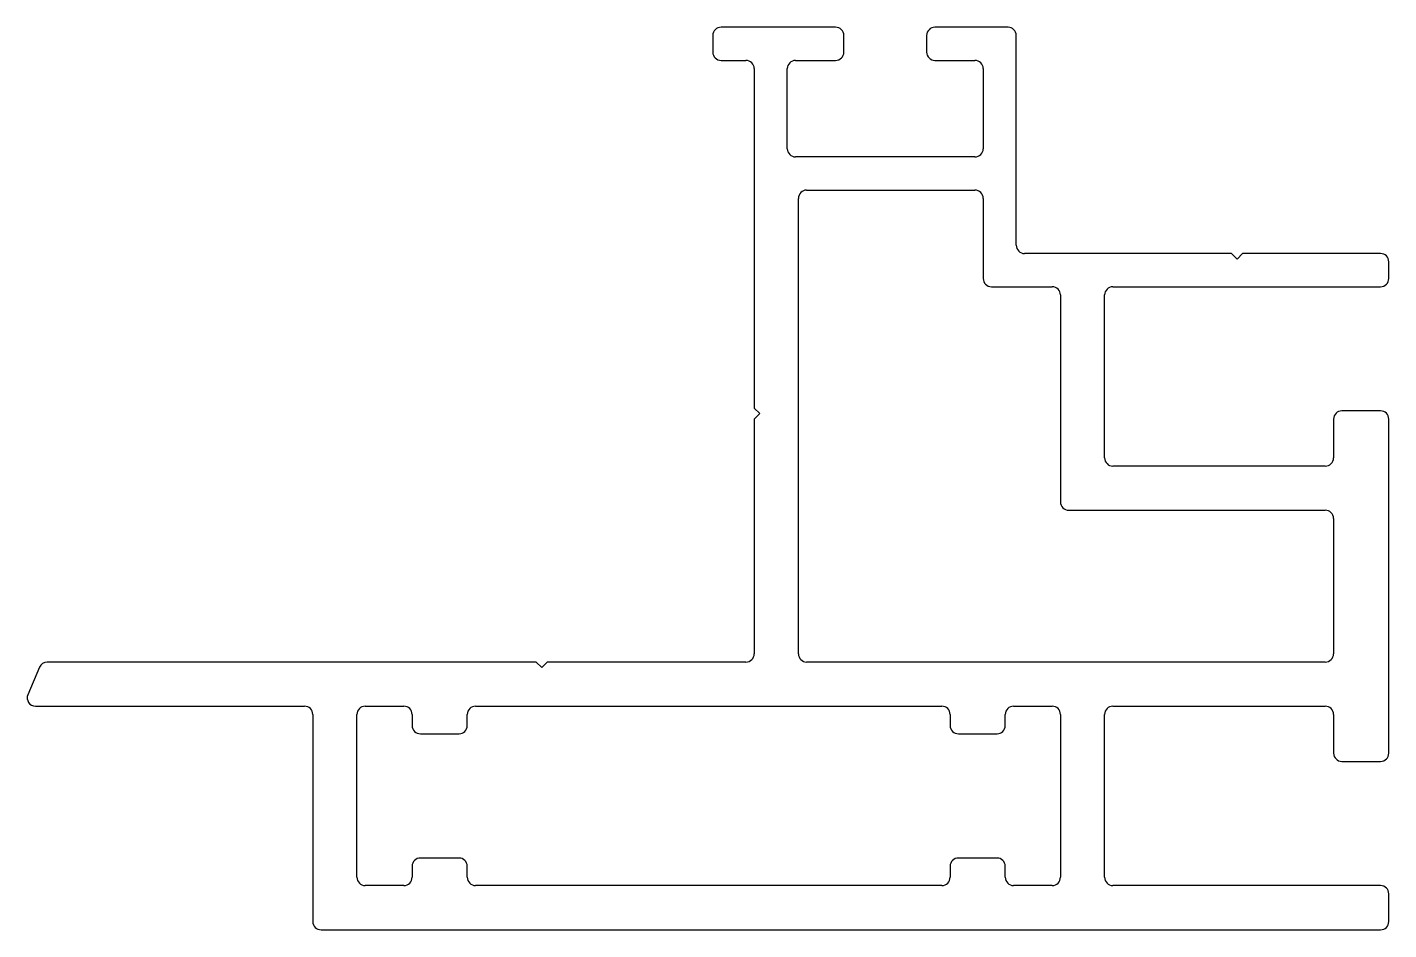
# Model space of a CAD drawing. Extents: x 1477.7 to 1527, y 1905.1 to 1937.8.
import ezdxf

# ---------------------------------------------------------------- set-up
doc = ezdxf.new("R2010")
doc.units = 0
doc.layers.get('0').update_dxf_attribs({"linetype": 'CONTINUOUS'})

msp = doc.modelspace()

# ---------------------------------------------------------------- linework, layer by layer
for p, q in [((1502.507, 1937.544), (1502.507, 1936.944)), ((1506.957, 1937.844), (1502.807, 1937.844)), ((1507.257, 1936.944), (1507.257, 1937.544)), ((1510.257, 1937.544), (1510.257, 1936.944)), ((1513.207, 1937.844), (1510.557, 1937.844)), ((1513.507, 1929.944), (1513.507, 1937.544)), ((1502.807, 1936.644), (1503.707, 1936.644)), ((1505.507, 1936.644), (1506.957, 1936.644)), ((1510.557, 1936.644), (1512.007, 1936.644)), ((1504.007, 1936.344), (1504.007, 1924.044)), ((1505.207, 1933.444), (1505.207, 1936.344)), ((1512.307, 1936.344), (1512.307, 1933.444)), ((1512.007, 1933.144), (1505.507, 1933.144)), ((1505.607, 1915.144), (1505.607, 1931.644)), ((1505.907, 1931.944), (1512.007, 1931.944)), ((1512.307, 1931.644), (1512.307, 1928.744)), ((1521.307, 1929.644), (1513.807, 1929.644)), ((1521.507, 1929.444), (1521.307, 1929.644)), ((1521.707, 1929.644), (1521.507, 1929.444)), ((1526.707, 1929.644), (1521.707, 1929.644)), ((1527.007, 1928.744), (1527.007, 1929.344)), ((1512.607, 1928.444), (1514.807, 1928.444)), ((1515.107, 1928.144), (1515.107, 1920.644)), ((1516.707, 1922.244), (1516.707, 1928.144)), ((1517.007, 1928.444), (1526.707, 1928.444)), ((1504.007, 1924.044), (1504.207, 1923.844)), ((1504.207, 1923.844), (1504.007, 1923.644)), ((1526.707, 1923.944), (1525.307, 1923.944)), ((1504.007, 1923.644), (1504.007, 1915.144)), ((1525.007, 1923.644), (1525.007, 1922.244)), ((1527.007, 1911.544), (1527.007, 1923.644)), ((1524.707, 1921.944), (1517.007, 1921.944)), ((1515.407, 1920.344), (1524.707, 1920.344)), ((1525.007, 1920.044), (1525.007, 1915.144)), ((1496.107, 1914.844), (1478.381, 1914.844)), ((1496.307, 1914.644), (1496.107, 1914.844)), ((1496.507, 1914.844), (1496.307, 1914.644)), ((1503.707, 1914.844), (1496.507, 1914.844)), ((1524.707, 1914.844), (1505.907, 1914.844)), ((1478.105, 1914.662), (1477.681, 1913.662)), ((1477.957, 1913.244), (1487.707, 1913.244)), ((1488.007, 1912.944), (1488.007, 1905.444)), ((1489.607, 1907.044), (1489.607, 1912.944)), ((1489.907, 1913.244), (1491.307, 1913.244)), ((1491.607, 1912.944), (1491.607, 1912.544)), ((1493.607, 1912.544), (1493.607, 1912.944)), ((1493.907, 1913.244), (1510.807, 1913.244)), ((1511.107, 1912.944), (1511.107, 1912.544)), ((1513.107, 1912.544), (1513.107, 1912.944)), ((1513.407, 1913.244), (1514.807, 1913.244)), ((1515.107, 1912.944), (1515.107, 1907.044)), ((1516.707, 1907.044), (1516.707, 1912.944)), ((1517.007, 1913.244), (1524.707, 1913.244)), ((1525.007, 1912.944), (1525.007, 1911.544)), ((1491.907, 1912.244), (1493.307, 1912.244)), ((1511.407, 1912.244), (1512.807, 1912.244)), ((1525.307, 1911.244), (1526.707, 1911.244)), ((1491.607, 1907.444), (1491.607, 1907.044)), ((1493.307, 1907.744), (1491.907, 1907.744)), ((1493.607, 1907.044), (1493.607, 1907.444)), ((1511.107, 1907.444), (1511.107, 1907.044)), ((1512.807, 1907.744), (1511.407, 1907.744)), ((1513.107, 1907.044), (1513.107, 1907.444)), ((1491.307, 1906.744), (1489.907, 1906.744)), ((1510.807, 1906.744), (1493.907, 1906.744)), ((1514.807, 1906.744), (1513.407, 1906.744)), ((1526.707, 1906.744), (1517.007, 1906.744)), ((1527.007, 1905.444), (1527.007, 1906.444)), ((1488.307, 1905.144), (1526.707, 1905.144))]:
    msp.add_line(p, q)
for centre, start, end in [((1502.807, 1937.544), 90, 180), ((1506.957, 1937.544), 0, 90), ((1510.557, 1937.544), 90, 180), ((1513.207, 1937.544), 0, 90), ((1502.807, 1936.944), 180, 270), ((1503.707, 1936.344), 0, 90), ((1505.507, 1936.344), 90, 180), ((1506.957, 1936.944), 270, 0), ((1510.557, 1936.944), 180, 270), ((1512.007, 1936.344), 0, 90), ((1505.507, 1933.444), 180, 270), ((1512.007, 1933.444), 270, 0), ((1505.907, 1931.644), 90, 180), ((1512.007, 1931.644), 0, 90), ((1513.807, 1929.944), 180, 270), ((1526.707, 1929.344), 0, 90), ((1512.607, 1928.744), 180, 270), ((1526.707, 1928.744), 270, 0), ((1514.807, 1928.144), 0, 90), ((1517.007, 1928.144), 90, 180), ((1525.307, 1923.644), 90, 180), ((1526.707, 1923.644), 0, 90), ((1517.007, 1922.244), 180, 270), ((1524.707, 1922.244), 270, 0), ((1515.407, 1920.644), 180, 270), ((1524.707, 1920.044), 0, 90), ((1478.381, 1914.544), 90, 157), ((1503.707, 1915.144), 270, 0), ((1505.907, 1915.144), 180, 270), ((1524.707, 1915.144), 270, 0), ((1477.957, 1913.544), 157, 270), ((1487.707, 1912.944), 0, 90), ((1489.907, 1912.944), 90, 180), ((1491.307, 1912.944), 0, 90), ((1493.907, 1912.944), 90, 180), ((1510.807, 1912.944), 0, 90), ((1513.407, 1912.944), 90, 180), ((1514.807, 1912.944), 0, 90), ((1517.007, 1912.944), 90, 180), ((1524.707, 1912.944), 0, 90), ((1491.907, 1912.544), 180, 270), ((1493.307, 1912.544), 270, 0), ((1511.407, 1912.544), 180, 270), ((1512.807, 1912.544), 270, 0), ((1525.307, 1911.544), 180, 270), ((1526.707, 1911.544), 270, 0), ((1491.907, 1907.444), 90, 180), ((1493.307, 1907.444), 0, 90), ((1511.407, 1907.444), 90, 180), ((1512.807, 1907.444), 0, 90), ((1489.907, 1907.044), 180, 270), ((1491.307, 1907.044), 270, 0), ((1493.907, 1907.044), 180, 270), ((1510.807, 1907.044), 270, 0), ((1513.407, 1907.044), 180, 270), ((1514.807, 1907.044), 270, 0), ((1517.007, 1907.044), 180, 270), ((1526.707, 1906.444), 0, 90), ((1488.307, 1905.444), 180, 270), ((1526.707, 1905.444), 270, 0)]:
    msp.add_arc(centre, 0.3, start, end)

doc.saveas('drawing.dxf')
